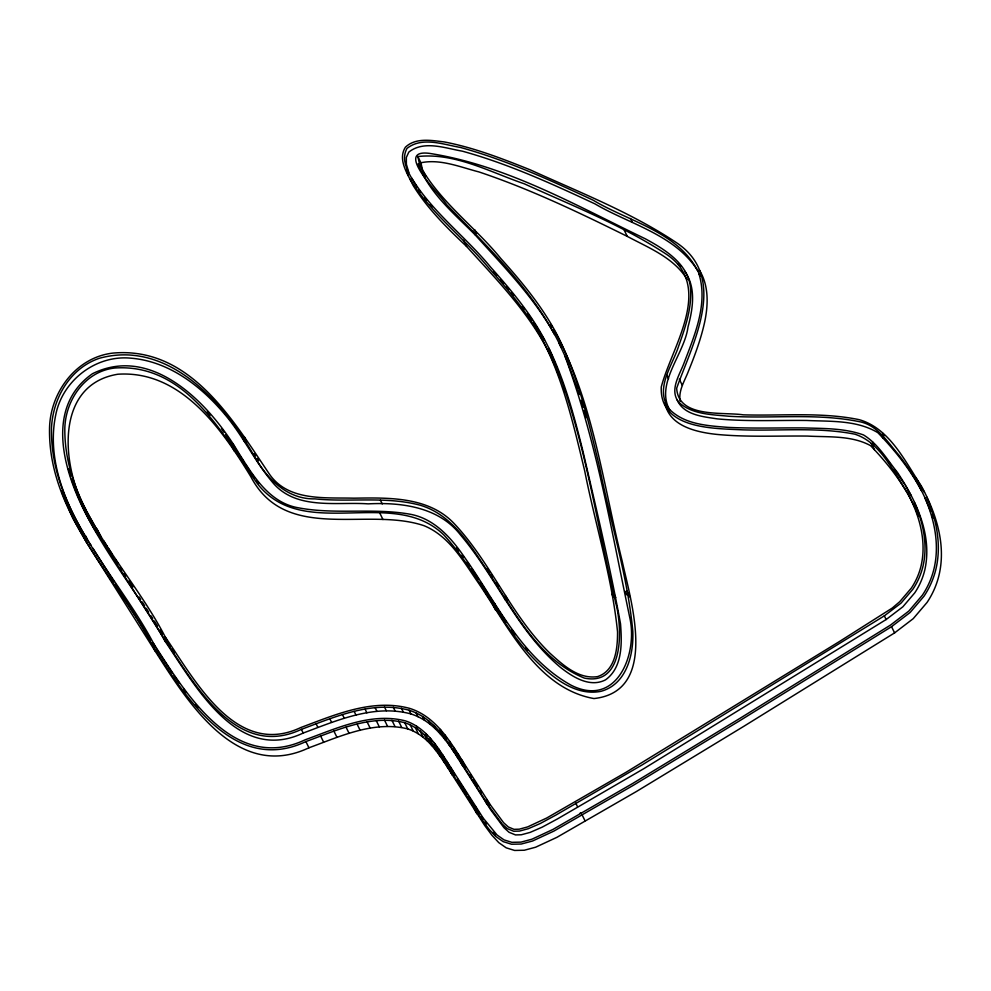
<?xml version="1.0" encoding="UTF-8"?>
<svg xmlns="http://www.w3.org/2000/svg" width="991" height="991" viewBox="0 0 991 991"><rect width="100%" height="100%" fill="white"/><g stroke="black" fill="none" stroke-linecap="round" stroke-linejoin="round"><path stroke-width="1.49" d="M560.968 346.986C534.483 291.342 488.947 248.122 446.594 204.592C442.37 197.085 391.903 148.402 429.611 153.394C506.661 165.46 575.932 205.484 645.389 238.831C665.234 249.67 689.216 264.25 690.628 289.483C691.681 309.155 685.054 328.194 678.525 346.454C672.071 366.348 654.023 389.401 669.606 409.481C684.855 424.544 707.611 425.746 727.766 427.369C753.358 428.62 778.976 427.728 804.581 427.939C824.301 428.546 844.679 428.186 863.495 434.95C877.927 443.646 886.883 459.329 897.313 472.236C916.18 500.517 932.593 535.078 924.826 569.862A71.29 69.296 -26.2 0 1 914.73 592.891L902.875 606.789L886.14 619.536L644.026 768.545L557.685 818.789L542.164 827.163L530.086 832.415L521.316 834.769L515.506 834.93L509.04 832.279L503.948 827.683L490.78 809.957L461.856 764.445C449.134 744.191 435.086 721.51 410.918 713.929C374.214 704.006 337.089 720.432 303.209 733.043C237.456 764.16 195.301 685.648 165.286 641.536C135.234 587.019 91.37 538.943 71.55 479.198M684.67 271.224C696.4 287.477 692.882 308.957 688.002 326.993C684.496 354.357 654.531 383.851 670.027 410.621M555.208 366.608C536.168 319.771 499.922 283.327 466.588 246.449C446.891 227.806 427.294 208.457 412.999 185.218C407.673 173.871 397.428 159.749 405.406 147.201C415.786 137.365 431.469 140.425 444.29 141.936C474.07 147.659 502.449 158.684 530.482 169.956C579.97 192.514 631.416 212.57 676.803 242.906C729.004 278.124 692.325 343.803 676.667 388.249C678.451 418.413 722.538 411.76 743.188 414.833C781.8 416.034 820.982 411.835 859.11 419.651C889.546 428.186 905.167 461.533 921.382 486.11C935.987 512.942 946.269 544.48 939.034 575.114A84.631 82.253 -26.2 0 1 927.056 602.441L913.231 618.657L894.6 632.89L743.869 726.279L636.544 791.437L556.905 837.333L535.623 847.218L524.301 850.241L514.626 850.451L506.215 847.838L498.783 842.647L491.809 835.128L484.673 825.466L451.747 774.045C440.376 756.505 428.917 735.817 407.759 728.918C373.954 720.432 340.111 736.474 308.944 747.784C237.01 781.911 187.534 701.863 155.203 651.174L86.898 542.981L73.024 518.491L63.474 496.541M699.25 269.899C708.937 285.334 708.292 304.683 704.7 321.902C701.046 338.662 695.1 354.79 688.646 370.646C684.942 380.556 678.129 390.491 680.173 401.528M417.843 156.541L419.441 163.701L425.709 176.336M95.247 529.789L163.478 637.832C193.493 681.957 235.647 760.469 301.388 729.351C335.268 716.741 372.405 700.303 409.097 710.237C433.265 717.818 447.313 740.488 460.035 760.741L488.972 806.265L502.127 823.992L507.219 828.587L513.697 831.238L519.495 831.077L528.265 828.711L540.343 823.471L555.864 815.085L642.218 764.854L884.331 615.845L901.054 603.098L912.909 589.199A71.29 69.296 -26.2 0 0 923.005 566.171C928.01 544.641 923.104 522.133 914.346 502.264M409.94 178.999C430.874 213.424 463.924 237.691 489.257 268.549C511.331 293.187 532.824 319.003 547.094 349.105C565.204 387.716 574.693 429.586 584.69 470.836C595.281 524.524 612.066 577.381 617.542 631.899C617.616 648.04 615.622 670.684 597.573 676.618C578.682 679.516 562.888 664.961 549.968 653.242C511.207 615.721 491.511 563.631 454.943 524.4C429.314 496.33 388.509 497.668 353.725 498.176C324.813 497.42 288.183 501.409 269.366 474.07C232.315 419.082 189.578 346.305 113.036 353.081C76.332 357.169 50.541 392.002 49.55 427.629C47.556 511.802 115.513 575.66 152.156 644.955C184.475 695.657 233.95 775.693 305.885 741.565C337.051 730.256 370.894 714.214 404.712 722.699C425.857 729.599 437.316 750.286 448.688 767.827L481.614 819.247L488.749 828.922L495.723 836.429L503.155 841.632L511.567 844.233L521.241 844.035L532.563 841.012L553.845 831.115L633.484 785.219L740.81 720.061L891.541 626.671L910.172 612.45L923.996 596.223A84.631 82.253 -26.2 0 0 935.975 568.896C941.648 544.666 936.495 519.234 926.585 496.813M924.789 497.618C934.525 519.656 939.641 544.666 934.067 568.5A82.674 80.358 -26.2 0 1 922.373 595.195L908.834 611.075L890.488 625.086L739.806 718.438L632.506 783.584L552.941 829.442L531.932 839.204L520.993 842.127L511.876 842.325L504.072 839.91L497.048 834.992L483.236 818.145L450.36 766.786C438.79 748.862 426.948 727.865 405.356 720.866C371.117 712.157 336.791 728.274 305.228 739.769C234.186 773.476 185.8 693.65 153.816 643.915C117.458 574.891 49.649 511.467 51.507 427.703C52.895 398.035 70.212 368.119 99.311 358.296C167.752 339.43 223.446 402.036 253.944 455.575C266.542 478.244 286.994 499.538 314.927 498.869C349.823 502.412 385.685 496.095 419.936 505.15C450.261 513.933 468.322 542.102 484.785 566.902C512.533 607.545 536.242 658.433 584.294 678.079C623.45 686.28 621.976 631.763 616.86 607.433C595.603 520.87 584.541 430.577 548.865 348.25M581.048 812.868L579.921 813.289M422.5 169.919L420.915 162.759C440.462 158.696 460.208 167.12 478.913 171.914C530.148 189.046 578.955 212.483 627.291 236.391C648.771 247.911 674.053 257.722 687.197 279.561M411.649 178.021C432.547 212.322 465.497 236.49 490.731 267.26C509.919 288.777 528.748 310.951 542.709 336.296C562.368 371.885 573.009 411.426 582.795 450.632C596.186 508.16 609.886 565.737 620.527 623.822C621.964 642.874 622.831 667.352 605.538 679.851C589.756 688.027 572.501 676.89 560.262 667.216C517.153 631.032 496.194 577.01 460.357 534.756C438.604 506.859 401.144 502.189 368.156 503.862C336.829 501.681 297.597 510.154 273.888 483.918C256.619 464.023 245.087 439.979 228.834 419.292C204.381 388.633 170.663 361.12 130.106 358.11C95.359 355.112 62.606 380.618 55.793 414.597C46.515 458.499 64.688 502.61 87.344 539.451L85.523 535.759M423.293 171.393C443.918 204.79 476.25 228.326 500.827 258.527C523.83 284.157 546.066 311.112 560.918 342.44C579.512 382.006 589.348 424.879 599.567 467.157C610.307 521.861 627.6 575.66 632.815 631.242C633.819 654.543 626.585 684.285 601.054 691.297C576.948 696.116 555.456 679.665 539.079 664.007C500.046 626.646 480.14 574.656 443.956 535.066C392.993 485.404 303.271 543.018 257.338 483.558C222.244 433.637 185.713 363.263 114.807 368.008C85.201 371.204 65.53 399.893 64.824 428.248C63.919 509.114 130.626 569.714 165.138 636.792C194.818 679.925 235.908 758.214 300.731 727.567C335.008 714.759 372.628 698.283 409.741 708.404C434.343 716.097 448.774 739.051 461.695 759.701L490.607 805.188L503.589 822.679L508.371 827.002L514.007 829.331L519.247 829.182L527.633 826.915L546.747 817.996L625.804 772.435L839.563 641.45L892.234 608.065L899.717 601.723L911.286 588.171A69.333 67.4 -26.2 0 0 921.097 565.762C926.82 540.962 919.289 515.246 907.793 493.233C893.548 472.261 880.603 442.519 854.923 434.194C817.922 426.898 779.929 431.073 742.494 429.834C713.049 428.397 659.349 429.128 661.27 386.948C671.625 347.11 714.065 287.464 667.265 254.836C622.831 225.428 572.625 205.818 524.301 183.806C490.173 172.174 454.857 152.428 417.855 156.541L420.915 162.759M553.61 329.433C593.349 400.488 602.788 483.286 622.199 561.166C630.437 599.728 659.647 691.346 593.968 698.556C536.106 688.262 507.107 624.107 476.597 580.354C462.413 559.655 448.428 535.685 424.098 525.726C366.794 506.302 285.953 543.737 250.822 476.671C221.612 428.806 180.944 370.089 117.867 374.226C53.687 384.694 61.677 467.715 86.18 510.266M700.142 276.068C682.13 232.786 629.458 222.058 593.163 200.194C550.042 180.077 506.5 160.121 460.505 147.473C443.497 144.55 422.129 136.337 406.979 148.415C399.633 161.706 410.695 176.187 417.248 187.522M697.825 270.828C675.28 234.743 629.496 224.214 594.972 203.886C551.863 183.769 508.321 163.812 462.314 151.165C445.318 148.241 423.95 140.028 408.8 152.106L406.347 157.458L406.384 164.246L408.788 172.372M554.551 334.512C533.79 297.065 503.478 266.319 475.048 234.756C453.89 213.437 428.905 192.7 418.152 163.825M677.943 263.618L680.805 266.443M930.834 511.851C923.191 491.536 912.315 472.496 899.06 455.315C887.502 442.085 877.431 424.631 858.565 421.509C815.804 412.962 771.927 418.859 728.695 416.232C711.612 414.56 691.978 414.523 678.624 402.16C669.396 390.169 679.207 375.478 683.778 363.747C694.418 335.528 708.33 304.163 698.903 273.677M921.457 490.718C910.06 469.214 894.7 450.1 877.828 432.671C856.645 419.899 830.607 421.596 806.785 420.469C776.907 420.134 746.941 421.708 717.15 418.859C702.755 416.616 683.431 415.031 677.014 399.584M915.015 508.049C904.349 484.636 888.32 464.098 870.556 445.628C851.492 435.272 828.575 437.242 807.566 436.077C777.241 435.743 746.818 437.304 716.567 434.38C696.562 432.225 669.359 426.266 664.973 403.176M493.555 272.091L496.565 275.51M500.566 280.057L503.577 283.476M430.119 204.703L432.076 206.933M207.218 411.909L210.117 415.217M492.948 832.378L495.488 835.326M195.475 704.378L198.225 707.599M506.55 287.006L508.544 289.347M511.517 292.878L513.499 295.231M525.589 647.78L527.497 650.084M888.159 461.434L890.872 464.767M456.43 547.738L458.833 550.835M424.705 197.866L426.477 200.157M256.942 481.118L258.812 483.583M438.691 750.199L434.417 743.176M183.707 689.092L186.271 692.56M511.715 629.743L515.345 634.698M522.443 306.492L524.239 308.944M527.831 313.85L532.155 319.994M894.229 469.226L904.845 484.735M462.066 555.071L463.738 557.363M485.057 821.836L486.494 823.855M565.105 356.587C596.508 441.119 611.484 530.804 630.016 618.731C637.609 654.977 616.476 707.921 571.324 685.326C520.857 657.516 496.454 602.342 464.42 557.115C451.314 538.002 434.368 518.689 410.41 514.279C373.496 507.615 335.441 514.8 298.514 507.826C269.552 502.97 253.262 476.064 238.905 453.271C210.984 405.74 153.06 343.629 92.448 373.731C38.302 411.723 69.259 489.145 97.168 533.641M221.464 428.645L223.991 432.237M225.663 434.628L240.726 456.962M251.206 473.054L254.414 477.612M174.119 675.639L179.408 683.208M467.108 562.083L469.734 565.886M454.262 749.815L456.839 753.594L453.779 747.375M440.326 752.417L443.596 757.211M481.267 816.25L483.534 819.594M172.347 673.124L156.405 648.808M477.204 810.13L479.644 813.797M246.164 465.436L250.376 471.79M533.777 322.447L544.53 339.987M487.077 568.4L489.492 572.042M471.481 568.425L478.678 579.363M489.145 595.727L506.463 622.36M418.772 189.838L420.283 192.155M916.056 478.058L924.442 492.329M458.263 755.786L459.688 757.979M444.414 758.4L450.001 767.071M490.966 574.346L492.453 576.651M480.362 581.965L488.365 594.489M254.055 453.568L255.591 455.947M257.127 458.338L258.651 460.728M241.507 458.176L243.836 461.806M168.197 643.01L170.489 646.578M172.025 648.956L174.317 652.536M496.206 582.485L498.572 586.201M463.293 763.615L464.754 765.919M465.163 766.563L465.844 767.653M470.192 774.528L471.666 776.857M473.376 779.57L474.689 781.651M475.346 782.692L477.6 786.272M480.152 790.31L481.589 792.589M452.379 770.8L453.791 773.042M454.473 774.12L455.315 775.47M457.607 779.087L460.778 784.116M461.434 785.169L462.76 787.25M463.503 788.44L466.922 793.853M468.285 795.996L475.779 807.876M100.611 535.97L101.305 537.072M103.708 540.875L104.91 542.795M105.517 543.749L107.04 546.165M108.514 548.481L109.914 550.723M110.62 551.838L111.983 553.981M115.625 559.754L118.04 563.582M120.394 567.31L121.967 569.8M124.309 573.504L125.857 575.969M128.979 580.899L132.868 587.056M139.136 596.991L140.697 599.468M142.283 601.971L144.674 605.749M146.259 608.276L148.65 612.054M151.053 615.869L152.676 618.434M154.299 620.998L157.532 626.114M159.972 630.003L162.437 633.906M87.592 539.847L88.707 541.619M89.723 543.229L91.11 545.434M92.931 548.296L114.052 581.754M115.6 584.207L136.845 617.864M137.662 619.14L150.682 639.777M152.329 642.391L155.624 647.606L153.816 643.915M550.488 324.107L552.049 326.77M905.663 485.986L911.348 496.008M86.774 511.629L100.091 535.165L97.031 528.946M882.746 433.265L883.972 435.755M881.284 434.578L883.105 438.27M872.798 442.172L874.012 444.637M871.337 443.473L874.396 449.691M891.541 626.671L894.6 632.89M884.331 615.845L886.14 619.536M630.425 218.466L632.246 222.157M624.231 230.172L627.291 236.391M679.281 379.157L682.341 385.375M666.72 375.069L668.529 378.76M474.664 229.714L476.498 233.442M473.24 231.064L475.048 234.756M463.528 240.231L466.588 246.449M626.931 590.822L629.991 597.04M625.011 591.255L626.832 594.947M613.912 593.82L615.721 597.511M612.004 594.266L613.218 596.755M505.385 595.579L507.838 600.546M503.738 596.632L505.546 600.323M494.113 602.763L495.934 606.455M492.453 603.829L495.512 610.035M581.952 814.552L585.012 820.771M575.746 803.106L577.567 806.798M380.433 500.257L382.253 503.948M379.925 513.338L382.972 519.544M486.668 799.242L489.715 805.46M485.008 800.294L486.829 803.998M462.388 760.803L464.841 765.77M461.695 759.701L464.841 766.068M458.053 753.953L461.112 760.171M462.537 765.535L460.035 760.754L461.843 764.433M449.48 741.082L451.933 746.05M456.393 755.006L458.201 758.697M452.144 748.453L453.952 752.144M445.046 735.074L446.879 738.803M447.87 742.197L449.691 745.889M440.363 729.388L442.816 734.356M443.485 736.263L445.306 739.955M438.877 730.664L440.698 734.356M475.383 806.439L476.597 808.904M433.934 725.462L435.755 729.153M473.735 807.492L476.795 813.71M428.558 720.717L430.379 724.409M450.348 766.786L452.85 771.568M446.743 761.1L448.564 764.792M442.593 754.708L443.807 757.174M449.369 768.917L452.429 775.135M448.688 767.827L452.144 774.677M422.649 716.53L424.47 720.222M438.517 748.725L439.719 751.19M445.083 762.153L448.143 768.372M440.958 755.786L444.018 762.005M436.907 749.84L439.967 756.059M430.23 738.097L432.051 741.788M432.856 744.365L435.916 750.583M416.17 713L417.979 716.691M425.895 733.526L427.096 735.991M428.744 739.373L431.803 745.591M424.507 734.913L427.567 741.132M420.06 730.986L423.12 737.205M409.097 710.237L410.918 713.929M416.406 726.007L417.62 728.472M415.328 727.642L418.388 733.848M410.237 724.867L413.297 731.085M401.454 708.305L403.275 711.996M404.712 722.699L407.759 728.918M393.254 707.24L395.075 710.931M398.63 721.163L401.689 727.382M391.928 720.296L394.975 726.502M384.496 707.029L386.317 710.72M384.496 720.11L387.555 726.329M244.281 436.746L246.734 441.726M242.646 437.824L244.455 441.515M375.118 707.661L376.939 711.352M376.27 720.668L379.33 726.886M365.06 709.135L366.868 712.826M233.108 444.092L234.917 447.783M231.46 445.17L234.52 451.388M367.165 722.005L370.225 728.224M354.208 711.451L356.029 715.155M357.107 724.161L360.167 730.367M342.477 714.622L344.298 718.314M346.032 727.146L349.092 733.365M329.78 718.673L331.601 722.365M333.856 731.024L336.915 737.242M316.018 723.603L317.826 727.295M320.514 735.817L323.574 742.024M301.388 729.351L303.209 733.043M305.885 741.565L308.944 747.784M165.138 636.792L167.578 641.759M163.478 637.832L165.286 641.536M152.156 644.955L155.203 651.174M83.839 536.763L86.985 543.13M559.147 343.295L566.926 360.278L577.419 388.881M915.61 509.275L918.397 516.2M555.852 368.02L559.63 377.695M563.148 387.37L564.573 391.519M931.664 514.465L932.903 518.392M577.914 390.305L579.227 394.604M580.986 400.352L583.179 407.524M68.466 468.966L70.658 476.275M61.553 490.78L62.879 495.166M406.521 169.944L408.205 175.63M583.984 410.46L586.003 417.793"/></g></svg>
